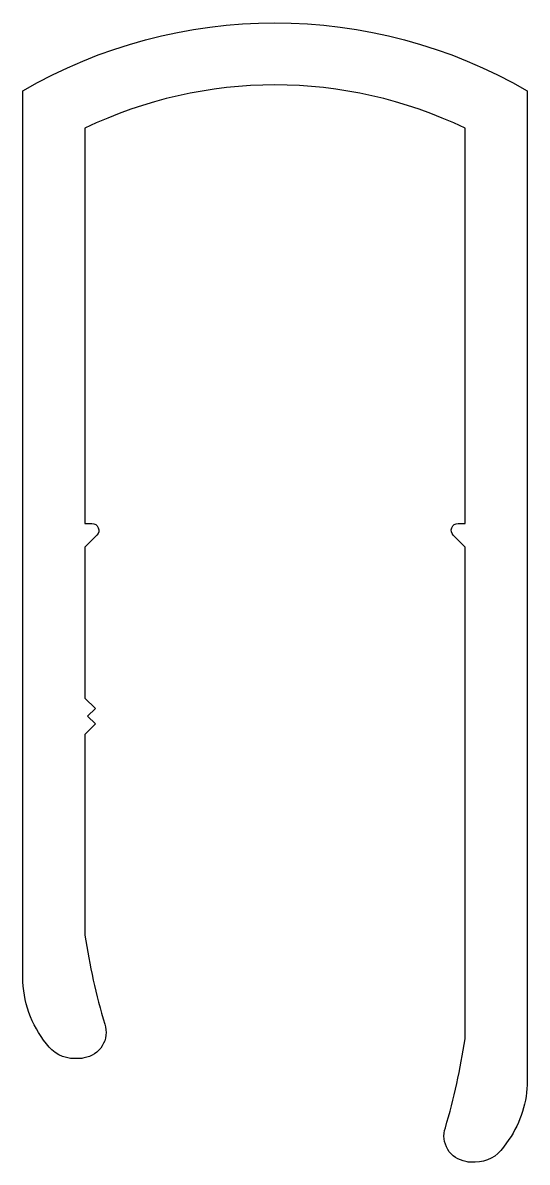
# Model space of a CAD drawing. Extents: x 565.1 to 579.7, y 572.3 to 605.3.
import ezdxf

# ---------------------------------------------------------------- set-up
doc = ezdxf.new("R2010")
doc.units = 0
doc.layers.get('0').update_dxf_attribs({"linetype": 'CONTINUOUS'})

msp = doc.modelspace()

# ---------------------------------------------------------------- linework, layer by layer
msp.add_lwpolyline([(566.931, 578.897, 0.035993), (567.501, 576.319, -0.46684), (566.909, 575.344, -0.074663), (566.762, 575.322), (566.638, 575.322, -0.246465), (565.815, 575.754, -0.169951), (565.131, 577.679), (565.131, 603.35, -0.270087), (579.731, 603.35), (579.731, 574.679, -0.152209), (579.2, 572.975), (579.047, 572.754, -0.246464), (578.224, 572.322), (578.1, 572.322, -0.074663), (577.954, 572.344, -0.466789), (577.362, 573.319, 0.035995), (577.931, 575.897), (577.931, 590.139), (577.59, 590.481, -0.668179), (577.731, 590.822), (577.931, 590.822), (577.931, 602.269, 0.227769), (566.931, 602.269), (566.931, 590.822), (567.131, 590.822, -0.668179), (567.273, 590.481), (566.931, 590.139), (566.931, 585.764), (567.231, 585.464), (567.006, 585.239), (567.231, 585.014), (566.931, 584.714), (566.931, 578.897)], format="xyb")

doc.saveas('drawing.dxf')
